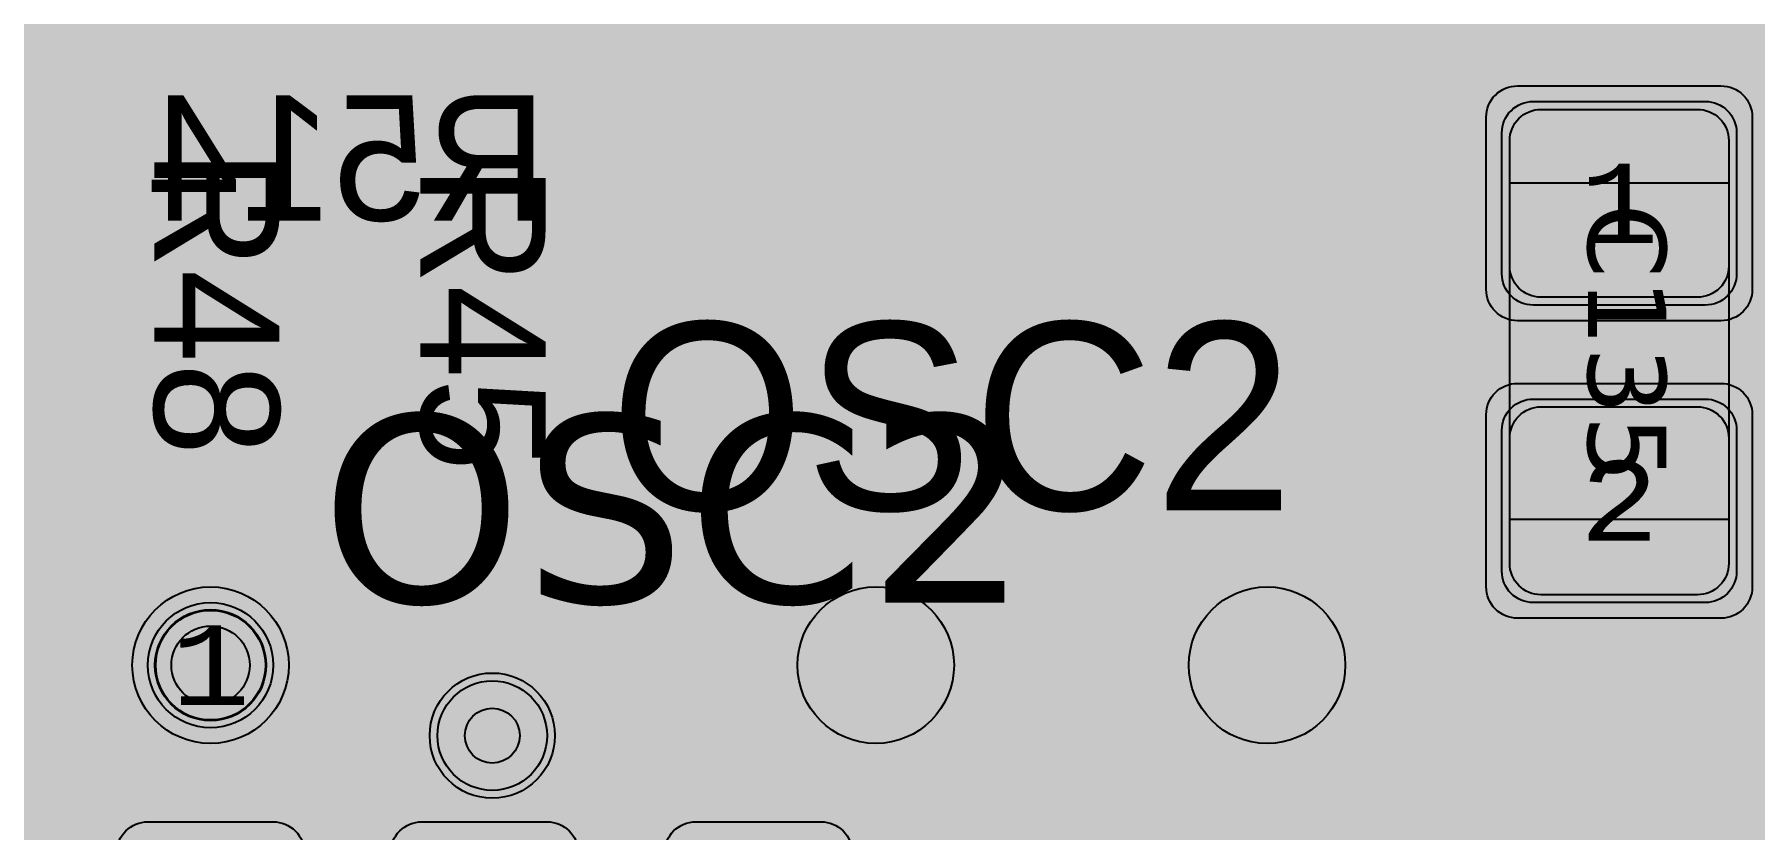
# Model space of a CAD drawing. Extents: x -28 to 199, y -61 to 255.
# Drawn here: x 79.37 to 90.36, y 149.2 to 154.28 of the extents above; entities that cross this region are included whole.
import ezdxf
from ezdxf.enums import TextEntityAlignment as Align

# ---------------------------------------------------------------- set-up
doc = ezdxf.new("R2010")
doc.units = 0
doc.header["$MEASUREMENT"] = 0
for name, color, linetype in [('ASSEMBLY_OUTLINES_TOP', 102, 'CONTINUOUS'), ('ASSEMBLY_PART_NUMBERS_BTM', 191, 'CONTINUOUS'), ('ASSEMBLY_PART_NUMBERS_TOP', 102, 'CONTINUOUS'), ('ASSEMBLY_REF_DES_TOP', 102, 'CONTINUOUS'), ('DRILL_DRAWING', 21, 'CONTINUOUS'), ('GENERATED_SILKSCREEN_BTM', 255, 'CONTINUOUS'), ('GENERATED_SILKSCREEN_TOP', 140, 'CONTINUOUS'), ('MOUNTING_HOLES_LAYER_2', 42, 'CONTINUOUS'), ('MOUNTING_HOLES_LAYER_3', 42, 'CONTINUOUS'), ('MOUNTING_HOLES_LAYER_BOT21', 42, 'CONTINUOUS'), ('MOUNTING_HOLES_LAYER_TOP', 42, 'CONTINUOUS'), ('PART_HOLES_LAYER_2', 30, 'CONTINUOUS'), ('PART_HOLES_LAYER_3', 30, 'CONTINUOUS'), ('PART_HOLES_LAYER_BOTTOM', 30, 'CONTINUOUS'), ('PART_HOLES_LAYER_TOP', 30, 'CONTINUOUS'), ('PART_PADS_LAYER_2', 230, 'CONTINUOUS'), ('PART_PADS_LAYER_3', 81, 'CONTINUOUS'), ('PART_PADS_LAYER_BOTTOM', 10, 'CONTINUOUS'), ('PART_PADS_LAYER_TOP', 150, 'CONTINUOUS'), ('PART_PADS_SMD_TOP', 150, 'CONTINUOUS'), ('PIN_NUMBERS_BTM', 8, 'CONTINUOUS'), ('PIN_NUMBERS_TOP', 8, 'CONTINUOUS'), ('PLACEMENT_OUTLINES_TOP', 130, 'CONTINUOUS'), ('PLANE_DATA_LAYER_TOP', 150, 'CONTINUOUS'), ('PLANE_SHAPES_LAYER_2', 230, 'CONTINUOUS'), ('PLANE_SHAPES_LAYER_3', 81, 'CONTINUOUS'), ('PLANE_SHAPES_LAYER_TOP', 150, 'CONTINUOUS'), ('SILKSCREEN_OUTLINES_TOP', 150, 'CONTINUOUS'), ('SILKSCREEN_REF_DES_BTM', 211, 'CONTINUOUS'), ('SILKSCREEN_REF_DES_TOP', 150, 'CONTINUOUS'), ('SOLDERMASK_PADS_BTM', 12, 'CONTINUOUS'), ('SOLDERMASK_PADS_TOP', 180, 'CONTINUOUS'), ('SOLDERPASTE_PADS_TOP', 180, 'CONTINUOUS'), ('TRACES_LAYER_BOTTOM', 10, 'CONTINUOUS'), ('TRACES_LAYER_TOP', 150, 'CONTINUOUS'), ('VIA_HOLES_LAYER_2', 30, 'CONTINUOUS'), ('VIA_HOLES_LAYER_3', 30, 'CONTINUOUS'), ('VIA_HOLES_LAYER_BOTTOM', 30, 'CONTINUOUS'), ('VIA_HOLES_LAYER_TOP', 30, 'CONTINUOUS'), ('VIA_PADS_LAYER_2', 230, 'CONTINUOUS'), ('VIA_PADS_LAYER_3', 81, 'CONTINUOUS'), ('VIA_PADS_LAYER_BOTTOM', 10, 'CONTINUOUS'), ('VIA_PADS_LAYER_TOP', 150, 'CONTINUOUS')]:
    doc.layers.add(name, color=color, linetype=linetype)
doc.styles.add('COURIER_NEW', font='COUR.TTF')
doc.styles.add('VERDANA', font='verdana.TTF')
doc.styles.add('VERIBEST_GERBER_0', font='txt')

msp = doc.modelspace()

# ---------------------------------------------------------------- hatches: boundary and pattern name
at = {"layer": 'ASSEMBLY_OUTLINES_TOP'}
h = msp.add_hatch(color=256, dxfattribs=at)
edge = h.paths.add_edge_path()
edge.add_arc((80.5, 150.25), 0.5, 0, 360)
at = {"layer": 'MOUNTING_HOLES_LAYER_2'}
h = msp.add_hatch(color=256, dxfattribs=at)
edge = h.paths.add_edge_path()
edge.add_arc((84.75, 150.25), 0.5, 0, 360)
h = msp.add_hatch(color=256, dxfattribs=at)
edge = h.paths.add_edge_path()
edge.add_arc((87.25, 150.25), 0.5, 0, 360)
at = {"layer": 'MOUNTING_HOLES_LAYER_3'}
h = msp.add_hatch(color=256, dxfattribs=at)
edge = h.paths.add_edge_path()
edge.add_arc((84.75, 150.25), 0.5, 0, 360)
h = msp.add_hatch(color=256, dxfattribs=at)
edge = h.paths.add_edge_path()
edge.add_arc((87.25, 150.25), 0.5, 0, 360)
at = {"layer": 'MOUNTING_HOLES_LAYER_BOT21'}
h = msp.add_hatch(color=256, dxfattribs=at)
edge = h.paths.add_edge_path()
edge.add_arc((84.75, 150.25), 0.5, 0, 360)
h = msp.add_hatch(color=256, dxfattribs=at)
edge = h.paths.add_edge_path()
edge.add_arc((87.25, 150.25), 0.5, 0, 360)
at = {"layer": 'MOUNTING_HOLES_LAYER_TOP'}
h = msp.add_hatch(color=256, dxfattribs=at)
edge = h.paths.add_edge_path()
edge.add_arc((84.75, 150.25), 0.5, 0, 360)
h = msp.add_hatch(color=256, dxfattribs=at)
edge = h.paths.add_edge_path()
edge.add_arc((87.25, 150.25), 0.5, 0, 360)
at = {"layer": 'PART_HOLES_LAYER_2'}
h = msp.add_hatch(color=256, dxfattribs=at)
edge = h.paths.add_edge_path()
edge.add_arc((80.5, 150.25), 0.25, 0, 360)
at = {"layer": 'PART_HOLES_LAYER_3'}
h = msp.add_hatch(color=256, dxfattribs=at)
edge = h.paths.add_edge_path()
edge.add_arc((80.5, 150.25), 0.25, 0, 360)
at = {"layer": 'PART_HOLES_LAYER_BOTTOM'}
h = msp.add_hatch(color=256, dxfattribs=at)
edge = h.paths.add_edge_path()
edge.add_arc((80.5, 150.25), 0.25, 0, 360)
at = {"layer": 'PART_HOLES_LAYER_TOP'}
h = msp.add_hatch(color=256, dxfattribs=at)
edge = h.paths.add_edge_path()
edge.add_arc((80.5, 150.25), 0.25, 0, 360)
at = {"layer": 'PLANE_DATA_LAYER_TOP'}
h = msp.add_hatch(color=256, dxfattribs=at)
h.paths.add_polyline_path([(124.75, 168.146713, -0.5656896934356785), (124.638043, 168.079423, 0.1227209891215062), (124.403418, 168.137891), (120.354104, 168.137891, -0.8926686709466823), (120.336985, 168.288343, 8.788690966337814), (119.663015, 168.288343, -0.8926686709466823), (119.645896, 168.137891), (115.604104, 168.137891, -0.8926686709466823), (115.586985, 168.288343, 8.788690966337814), (114.913015, 168.288343, -0.8926686709466823), (114.895896, 168.137891), (111.035516, 168.137891, 0.1989122151386141), (110.681963, 167.991444), (103.462837, 160.772318, -0.1989133663344686), (103.408955, 160.75), (101.908538, 160.75, -0.1989147790761748), (101.854656, 160.772319), (101.269424, 161.357553, 0.1989122151386141), (100.915871, 161.504), (100.084129, 161.504, 0.1989122151386141), (99.730576, 161.357553), (99.145344, 160.772319, -0.1989147790761748), (99.091462, 160.75), (94.95, 160.75, 0.1989122151386141), (94.596447, 160.603553), (94.515212, 160.522318, -0.1989133663345028), (94.46133, 160.5), (86.500008, 160.5, 0.414213562373095), (86.5, 160.499992), (86.5, 154.091244, -0.1989099556853327), (86.477682, 154.037363), (84.433464, 151.993145, -0.1989133663344342), (84.379582, 151.970827), (78.485734, 151.970827, 0.1989122151386171), (78.132181, 151.82438), (71.080119, 144.772318, -0.1989133663345171), (71.026237, 144.75), (54.676166, 144.75, -0.7996942034349416), (54.643477, 144.895032, 0.2895657790381576), (55.5, 146.25, 0.9999999999999999), (52.5, 146.25, 0.2895657790381576), (53.356523, 144.895032, -0.7996942034349416), (53.323834, 144.75), (48.676166, 144.75, -0.7996942034349416), (48.643477, 144.895032, 0.2895657790381576), (49.5, 146.25, 0.9999999999999999), (46.5, 146.25, 0.2895657790381576), (47.356523, 144.895032, -0.7996942034349416), (47.323834, 144.75), (44.8262, 144.75, -0.414213562373095), (44.75, 144.8262), (44.75, 147.9238, -0.414213562373095), (44.8262, 148), (53.749992, 148, 0.414213562373095), (53.75, 148.000008), (53.75, 149.9238, -0.414213562373095), (53.8262, 150), (61.187927, 150, -0.414213562373095), (61.264127, 149.9238), (61.264127, 149.923798, -0.0405672307519167), (61.263127, 149.911494, 1.176947754236353), (63.236873, 149.911494, -0.0405672307519167), (63.235873, 149.923798), (63.235873, 149.9238, -0.414213562373095), (63.312073, 150), (72.999992, 150, 0.414213562373095), (73, 150.000008), (73, 154.150284, -0.1989099556853327), (73.022318, 154.204165), (75.85595, 157.037797, 0.1989122151386037), (76.002397, 157.39135), (76.002397, 161.4122, -0.1989099556853327), (76.024715, 161.466081), (76.331209, 161.772575, -0.5228816160298612), (76.454384, 161.750393, 0.5064656880077311), (77.401677, 161.554293, -0.7354544890693883), (77.526844, 161.480151, 0.0581222504442221), (77.5, 161.250005), (77.5, 161.249999, 0.088914327412649), (77.562258, 160.902667, -0.0889129128178341), (77.567002, 160.8762, -0.414213562373095), (77.490802, 160.8), (77.353893, 160.8, -0.1385740107174436), (77.314013, 160.811269, 1.7877343018547802), (77.314013, 159.788731, -0.1385740107174436), (77.353893, 159.8), (77.840585, 159.8, -0.1095339490364452), (77.872793, 159.792859, 0.1095328433829557), (78.084129, 159.746), (79.766632, 159.746, 0.1989122151386141), (80.120185, 159.892447), (90.80542, 170.577682, -0.1989133663344345), (90.859302, 170.6), (95.046107, 170.6, -0.1385740107174437), (95.085987, 170.588731, 0.7330492814130509), (95.950588, 171.338437, -0.1025242213821264), (95.944313, 171.368718), (95.944313, 171.368719, -0.414213562373095), (96.020513, 171.444919), (122.449404, 171.444919, -0.198913366334503), (122.503286, 171.422601), (124.727682, 169.198205, -0.1989099556853327), (124.75, 169.144324)], flags=0)
h.paths.add_polyline_path([(77.599731, 156.314666, 0.7968145925695695), (79.5, 156.749999), (79.5, 156.75, 0.8244223034271635), (77.572739, 157.124415, -0.5540613420985587), (77.445503, 157.101904, 2.736653672139751), (77.471278, 156.328655, -0.5540650235894272)], flags=0)
h.paths.add_polyline_path([(105.164448, 164.71788, 0.414213562373095), (105.414448, 164.96788), (105.414448, 168.372211, 0.414213562373095), (105.164448, 168.622211), (91.038672, 168.622211, 0.414213562373095), (90.788672, 168.372211), (90.788672, 164.96788, 0.414213562373095), (91.038672, 164.71788)], flags=0)
at = {"layer": 'PLANE_SHAPES_LAYER_2'}
h = msp.add_hatch(color=256, dxfattribs=at)
h.paths.add_polyline_path([(169.5, 129.25), (149.5, 129.25), (142.25, 122), (142.25, 90.5), (147.5, 90.5), (147.5, 80), (154, 80), (154, 69.25), (131.75, 69.25), (131.75, 73.25), (121.25, 73.25), (121.25, 81), (110.5, 81), (110.5, 125.75), (106.5, 125.75), (106.5, 128.75), (93.5, 128.75), (93.5, 120.25), (91.75, 120.25), (91.75, 121.5), (80, 121.5), (80, 118.25), (73.25, 118.25), (73.25, 124.5), (67.5, 124.5), (67.5, 128), (57.75, 128), (57.75, 120.25), (55.25, 120.25), (55.25, 121.5), (47.5, 121.5), (47.5, 119), (35, 119), (35, 134.75), (32.75, 134.75), (32.75, 159.75), (29.25, 159.75), (29.25, 175.25), (22.5, 175.25), (22.5, 195.25), (17.25, 195.25), (17.25, 198), (22.5, 198), (22.5, 216.5), (40.25, 216.5), (40.25, 235.5), (54.5, 235.5), (54.5, 254), (87.25, 254), (87.25, 236.25), (86.25, 236.25), (86.25, 228.75), (81, 228.75), (81, 218.75), (95.25, 218.75), (95.25, 194.5), (87, 194.5), (87, 172), (131.1, 172), (131.1, 208.75), (115.5, 208.75), (115.5, 213.75), (106.75, 213.75), (106.75, 218.75), (110.25, 222.25), (110.25, 226.25), (142.5, 226.25), (142.5, 221.5), (160.5, 221.5), (160.5, 240.75), (169.5, 240.75)])
h.paths.add_polyline_path([(35.5, 149.5), (41.75, 149.5), (41.75, 152), (39.25, 152), (39.25, 154), (37.75, 154), (37.75, 152), (35.5, 152)], flags=16)
h.paths.add_polyline_path([(37.5, 125.75), (37.5, 128.75), (42.75, 128.75), (42.75, 125.75)], flags=16)
h.paths.add_polyline_path([(52, 127.75), (52, 130.75), (54.25, 130.75), (54.25, 127.75)], flags=16)
h.paths.add_polyline_path([(50.75, 219.5), (50.75, 226.5), (71.75, 226.5), (71.75, 219.5)], flags=16)
h.paths.add_polyline_path([(66.5, 150.75), (66.5, 177.5), (72.25, 177.5), (72.25, 150.75)], flags=16)
h.paths.add_polyline_path([(47.25, 185.25), (73, 185.25), (73, 188.25), (70.25, 188.25), (70.25, 191), (47.25, 191)], flags=16)
h.paths.add_polyline_path([(84.5, 208), (84.5, 212.75), (85, 212.75), (85, 208)], flags=16)
h.paths.add_polyline_path([(61.5, 137.25), (87.75, 137.25), (87.75, 140.5), (84.75, 140.5), (84.75, 143), (61.5, 143)], flags=16)
h.paths.add_polyline_path([(88.75, 127), (88.75, 130), (91, 130), (91, 127)], flags=16)
h.paths.add_polyline_path([(85.5, 130.25), (85.5, 132.5), (91, 132.5), (91, 130.25)], flags=16)
h.paths.add_polyline_path([(108.75, 142.25), (135.75, 142.25), (135.75, 145.75), (132.25, 145.75), (132.25, 149), (108.75, 149)], flags=16)
h.paths.add_polyline_path([(114.25, 126.75), (140.75, 126.75), (140.75, 129.75), (137.25, 129.75), (137.25, 133), (114.25, 133)], flags=16)
h.paths.add_polyline_path([(155.25, 180.25), (166.25, 180.25), (166.25, 186.25), (152.25, 186.25), (152.25, 183), (155.25, 183)], flags=16)
at = {"layer": 'PLANE_SHAPES_LAYER_3'}
h = msp.add_hatch(color=256, dxfattribs=at)
h.paths.add_polyline_path([(169.5, 129.25), (149.5, 129.25), (142.25, 122), (142.25, 90.5), (147.5, 90.5), (147.5, 80), (154, 80), (154, 69.25), (131.75, 69.25), (131.75, 73.25), (121.25, 73.25), (121.25, 81), (110.5, 81), (110.5, 125.75), (106.5, 125.75), (106.5, 128.75), (93.5, 128.75), (93.5, 120.25), (91.75, 120.25), (91.75, 121.5), (80, 121.5), (80, 118.25), (73.25, 118.25), (73.25, 124.5), (67.5, 124.5), (67.5, 127.75), (58.25, 127.75), (58.25, 130.25), (88.75, 130.25), (88.75, 127), (91, 127), (91, 132.5), (55, 132.5), (55, 131.25), (52, 131.25), (52, 127.75), (55, 127.75), (55, 127.25), (57.75, 127.25), (57.75, 120.25), (55.25, 120.25), (55.25, 121.5), (47.5, 121.5), (47.5, 119), (35, 119), (35, 134.75), (32.75, 134.75), (32.75, 159.75), (29.25, 159.75), (29.25, 175.25), (22.5, 175.25), (22.5, 195.25), (17.25, 195.25), (17.25, 198), (22.5, 198), (22.5, 216.5), (40.25, 216.5), (40.25, 235.5), (54.5, 235.5), (54.5, 254), (87.25, 254), (87.25, 236.25), (86.25, 236.25), (86.25, 228.75), (81, 228.75), (81, 218.75), (95.25, 218.75), (95.25, 194.5), (87, 194.5), (87, 172), (131.1, 172), (131.1, 208.75), (115.5, 208.75), (115.5, 213.75), (106.75, 213.75), (106.75, 218.75), (110.25, 222.25), (110.25, 226.25), (142.5, 226.25), (142.5, 221.5), (160.5, 221.5), (160.5, 240.75), (169.5, 240.75)])
h.paths.add_polyline_path([(35.5, 149.5), (41.75, 149.5), (41.75, 152), (39.25, 152), (39.25, 154), (37.75, 154), (37.75, 152), (35.5, 152)], flags=16)
h.paths.add_polyline_path([(37.5, 125.75), (37.5, 128.75), (42.75, 128.75), (42.75, 125.75)], flags=16)
h.paths.add_polyline_path([(50.75, 219.5), (50.75, 226.5), (71.75, 226.5), (71.75, 219.5)], flags=16)
h.paths.add_polyline_path([(66.5, 150.75), (66.5, 177.5), (72.25, 177.5), (72.25, 150.75)], flags=16)
h.paths.add_polyline_path([(47.25, 185.25), (73, 185.25), (73, 188.25), (70.25, 188.25), (70.25, 191), (47.25, 191)], flags=16)
h.paths.add_polyline_path([(84.5, 208), (84.5, 212.75), (85, 212.75), (85, 208)], flags=16)
h.paths.add_polyline_path([(61.5, 137.25), (87.75, 137.25), (87.75, 140.5), (84.75, 140.5), (84.75, 143), (61.5, 143)], flags=16)
h.paths.add_polyline_path([(108.75, 142.25), (135.75, 142.25), (135.75, 145.75), (132.25, 145.75), (132.25, 149), (108.75, 149)], flags=16)
h.paths.add_polyline_path([(114.25, 126.75), (140.75, 126.75), (140.75, 129.75), (137.25, 129.75), (137.25, 133), (114.25, 133)], flags=16)
h.paths.add_polyline_path([(155.25, 180.25), (166.25, 180.25), (166.25, 186.25), (152.25, 186.25), (152.25, 183), (155.25, 183)], flags=16)
at = {"layer": 'VIA_HOLES_LAYER_2'}
h = msp.add_hatch(color=256, dxfattribs=at)
edge = h.paths.add_edge_path()
edge.add_arc((82.3, 149.8), 0.175, 0, 360)
at = {"layer": 'VIA_HOLES_LAYER_3'}
h = msp.add_hatch(color=256, dxfattribs=at)
edge = h.paths.add_edge_path()
edge.add_arc((82.3, 149.8), 0.175, 0, 360)
at = {"layer": 'VIA_HOLES_LAYER_BOTTOM'}
h = msp.add_hatch(color=256, dxfattribs=at)
edge = h.paths.add_edge_path()
edge.add_arc((82.3, 149.8), 0.175, 0, 360)
at = {"layer": 'VIA_HOLES_LAYER_TOP'}
h = msp.add_hatch(color=256, dxfattribs=at)
edge = h.paths.add_edge_path()
edge.add_arc((82.3, 149.8), 0.175, 0, 360)

# ---------------------------------------------------------------- linework, layer by layer
at = {"layer": 'ASSEMBLY_OUTLINES_TOP'}
msp.add_lwpolyline([(88.8, 151.18), (88.8, 153.33), (90.2, 153.33), (90.2, 151.18)], close=True, dxfattribs=at)
msp.add_circle((80.5, 150.25), 0.5, dxfattribs=at)
at = {"layer": 'GENERATED_SILKSCREEN_BTM', "const_width": 0.15}
for points in [[(80.2472, 153.3676), (79.8168, 153.7964), (79.8168, 153.3676), (80.2472, 153.3676)], [(80.9152, 153.1092), (80.9216, 153.1076), (80.9256, 153.1044), (80.9272, 153.0988), (80.928, 153.0924), (80.9272, 153.0868), (80.9256, 153.0812), (80.9216, 153.0772), (80.9152, 153.0764), (80.6032, 153.0764), (80.5976, 153.0772), (80.5928, 153.0812), (80.5904, 153.0868), (80.5896, 153.0924), (80.5904, 153.0988), (80.5928, 153.1044), (80.5976, 153.1076), (80.6032, 153.1092), (80.744, 153.1092), (80.744, 153.8604), (80.7448, 153.866), (80.7472, 153.87), (80.7512, 153.8724), (80.7568, 153.8732), (80.7608, 153.874), (80.7648, 153.874), (80.768, 153.8724), (80.7712, 153.8692), (80.9272, 153.65), (80.9288, 153.6468), (80.9296, 153.6444), (80.9296, 153.6388), (80.9272, 153.634), (80.9232, 153.63), (80.9184, 153.6268), (80.9128, 153.6252), (80.9096, 153.6252), (80.9072, 153.626), (80.9032, 153.6308), (80.7752, 153.81), (80.7752, 153.1092), (80.9152, 153.1092)], [(79.8168, 153.0924), (79.816, 153.086), (79.812, 153.082), (79.8064, 153.0796), (79.8008, 153.0788), (79.7952, 153.0796), (79.7904, 153.082), (79.7864, 153.086), (79.7848, 153.0924), (79.7848, 153.3348), (79.7472, 153.3348), (79.7416, 153.3364), (79.7368, 153.3396), (79.7344, 153.3452), (79.7336, 153.3508), (79.7344, 153.3572), (79.7368, 153.3628), (79.7416, 153.3668), (79.7472, 153.3676), (79.7848, 153.3676), (79.7848, 153.838), (79.7856, 153.842), (79.788, 153.8452), (79.7912, 153.8484), (79.7952, 153.8508), (79.8, 153.8524), (79.8048, 153.8532), (79.8088, 153.8524), (79.8128, 153.8492), (80.2984, 153.3636), (80.3016, 153.3588), (80.3032, 153.354), (80.3024, 153.3492), (80.2992, 153.3436), (80.2976, 153.3396), (80.2944, 153.3372), (80.2912, 153.3356), (80.2872, 153.3348), (79.8168, 153.3348), (79.8168, 153.0924)], [(81.636, 153.6012), (81.6392, 153.6004), (81.6416, 153.5996), (81.6448, 153.598), (81.7536, 153.51), (81.7536, 153.8436), (81.2312, 153.8436), (81.2256, 153.8452), (81.2208, 153.8484), (81.2184, 153.854), (81.2176, 153.8596), (81.2184, 153.866), (81.2208, 153.8708), (81.2256, 153.8748), (81.2312, 153.8764), (81.7712, 153.8764), (81.7768, 153.8748), (81.7816, 153.8708), (81.7856, 153.866), (81.7872, 153.8604), (81.7872, 153.4756), (81.7864, 153.47), (81.784, 153.466), (81.7808, 153.4636), (81.7752, 153.462), (81.772, 153.4604), (81.768, 153.4596), (81.764, 153.4604), (81.7608, 153.4628), (81.6304, 153.5692), (81.372, 153.5692), (81.2472, 153.4676), (81.2472, 153.21), (81.372, 153.11), (81.6304, 153.11), (81.7608, 153.2156), (81.7664, 153.218), (81.7712, 153.218), (81.7768, 153.2148), (81.7808, 153.2108), (81.784, 153.2052), (81.7856, 153.1996), (81.7848, 153.1964), (81.784, 153.194), (81.7824, 153.1916), (81.78, 153.19), (81.6448, 153.0796), (81.6424, 153.078), (81.6392, 153.078), (81.636, 153.0764), (81.3664, 153.0764), (81.3648, 153.0764), (81.3632, 153.0772), (81.3624, 153.0772), (81.3608, 153.078), (81.3592, 153.078), (81.356, 153.0796), (81.2208, 153.19), (81.2184, 153.1924), (81.2176, 153.194), (81.216, 153.1988), (81.2152, 153.202), (81.2152, 153.4756), (81.216, 153.4788), (81.2176, 153.4836), (81.2176, 153.4852), (81.2192, 153.486), (81.22, 153.4876), (81.2208, 153.4892), (81.356, 153.598), (81.36, 153.5996), (81.3632, 153.6004), (81.3664, 153.6012), (81.636, 153.6012)], [(81.976, 153.5724), (81.9736, 153.574), (81.9728, 153.578), (81.9712, 153.582), (81.9704, 153.586), (81.9704, 153.7508), (81.9712, 153.7548), (81.9728, 153.7572), (81.9728, 153.7596), (81.9736, 153.7604), (81.9752, 153.7612), (81.976, 153.7628), (82.112, 153.8732), (82.116, 153.8748), (82.1192, 153.8756), (82.1224, 153.8764), (82.5256, 153.8764), (82.5328, 153.8748), (82.5376, 153.8708), (82.5416, 153.866), (82.5432, 153.8604), (82.5432, 153.0924), (82.5416, 153.086), (82.5376, 153.082), (82.5328, 153.0796), (82.5272, 153.0788), (82.5208, 153.0796), (82.5152, 153.082), (82.5112, 153.086), (82.5096, 153.0924), (82.5096, 153.4604), (82.1336, 153.4604), (82.0024, 153.0876), (81.9992, 153.082), (81.9936, 153.0788), (81.988, 153.078), (81.9824, 153.0796), (81.9776, 153.082), (81.9736, 153.086), (81.972, 153.0916), (81.9728, 153.098), (82.104, 153.4708), (81.976, 153.5724)], [(82.5096, 153.8436), (82.1272, 153.8436), (82.0024, 153.7428), (82.0024, 153.594), (82.1272, 153.4924), (82.5096, 153.4924), (82.5096, 153.8436)]]:
    msp.add_lwpolyline(points, dxfattribs=at)
at = {"layer": 'GENERATED_SILKSCREEN_TOP', "const_width": 0.15}
for points in [[(80.6392, 152.8756), (80.6408, 152.8732), (80.6448, 152.8724), (80.6488, 152.87), (80.6528, 152.87), (80.8176, 152.87), (80.8216, 152.87), (80.824, 152.8724), (80.8264, 152.8724), (80.8272, 152.8732), (80.828, 152.874), (80.8304, 152.8756), (80.94, 153.0116), (80.9416, 153.0156), (80.9424, 153.018), (80.9432, 153.022), (80.9432, 153.4252), (80.9416, 153.4324), (80.9376, 153.4364), (80.9336, 153.4412), (80.9272, 153.4428), (80.1592, 153.4428), (80.1528, 153.4412), (80.1488, 153.4372), (80.1464, 153.4324), (80.1456, 153.4268), (80.1464, 153.4204), (80.1488, 153.4148), (80.1528, 153.4108), (80.1592, 153.4092), (80.5272, 153.4092), (80.5272, 153.0332), (80.1544, 152.902), (80.1488, 152.8988), (80.1456, 152.8932), (80.1448, 152.8868), (80.1464, 152.882), (80.1496, 152.8772), (80.1536, 152.8732), (80.1584, 152.8708), (80.1648, 152.8724), (80.5376, 153.0036), (80.6392, 152.8756)], [(80.9104, 153.4092), (80.9104, 153.026), (80.8096, 152.902), (80.6608, 152.902), (80.5592, 153.026), (80.5592, 153.4092), (80.9104, 153.4092)], [(82.3392, 152.7752), (82.3408, 152.7728), (82.3448, 152.772), (82.3488, 152.7696), (82.3528, 152.7696), (82.5176, 152.7696), (82.5216, 152.7696), (82.524, 152.772), (82.5264, 152.772), (82.5272, 152.7728), (82.528, 152.7736), (82.5304, 152.7752), (82.64, 152.9112), (82.6416, 152.9152), (82.6424, 152.9176), (82.6432, 152.9216), (82.6432, 153.3248), (82.6416, 153.332), (82.6376, 153.336), (82.6336, 153.3408), (82.6272, 153.3424), (81.8592, 153.3424), (81.8528, 153.3408), (81.8488, 153.3368), (81.8464, 153.332), (81.8456, 153.3264), (81.8464, 153.32), (81.8488, 153.3144), (81.8528, 153.3104), (81.8592, 153.3088), (82.2272, 153.3088), (82.2272, 152.9328), (81.8544, 152.8016), (81.8488, 152.7984), (81.8456, 152.7928), (81.8448, 152.7864), (81.8464, 152.7816), (81.8496, 152.7768), (81.8536, 152.7728), (81.8584, 152.7704), (81.8648, 152.772), (82.2376, 152.9032), (82.3392, 152.7752)], [(82.6104, 153.3088), (82.6104, 152.9256), (82.5096, 152.8016), (82.3608, 152.8016), (82.2592, 152.9256), (82.2592, 153.3088), (82.6104, 153.3088)], [(80.1592, 152.2004), (80.1536, 152.1996), (80.1488, 152.1956), (80.1464, 152.19), (80.1456, 152.1844), (80.1464, 152.1788), (80.1488, 152.174), (80.1536, 152.17), (80.1592, 152.1684), (80.4016, 152.1684), (80.4016, 152.1308), (80.4032, 152.1252), (80.4064, 152.1204), (80.412, 152.118), (80.4176, 152.1172), (80.424, 152.118), (80.4296, 152.1204), (80.4336, 152.1252), (80.4352, 152.1308), (80.4352, 152.1684), (80.9048, 152.1684), (80.9088, 152.1692), (80.912, 152.1708), (80.9152, 152.1748), (80.9176, 152.1788), (80.9192, 152.1836), (80.92, 152.1884), (80.9192, 152.1924), (80.916, 152.1964), (80.4304, 152.682), (80.4256, 152.6852), (80.4208, 152.6868), (80.416, 152.686), (80.4104, 152.6828), (80.4064, 152.6812), (80.404, 152.678), (80.4024, 152.6748), (80.4016, 152.6708), (80.4016, 152.2004), (80.1592, 152.2004)], [(80.4352, 152.6308), (80.864, 152.2004), (80.4352, 152.2004), (80.4352, 152.6308)], [(81.8592, 152.1), (81.8536, 152.0992), (81.8488, 152.0952), (81.8464, 152.0896), (81.8456, 152.084), (81.8464, 152.0784), (81.8488, 152.0736), (81.8536, 152.0696), (81.8592, 152.068), (82.1016, 152.068), (82.1016, 152.0304), (82.1032, 152.0248), (82.1064, 152.02), (82.112, 152.0176), (82.1176, 152.0168), (82.124, 152.0176), (82.1296, 152.02), (82.1336, 152.0248), (82.1352, 152.0304), (82.1352, 152.068), (82.6048, 152.068), (82.6088, 152.0688), (82.612, 152.0704), (82.6152, 152.0744), (82.6176, 152.0784), (82.6192, 152.0832), (82.62, 152.088), (82.6192, 152.092), (82.616, 152.096), (82.1304, 152.5816), (82.1256, 152.5848), (82.1208, 152.5864), (82.116, 152.5856), (82.1104, 152.5824), (82.1064, 152.5808), (82.104, 152.5776), (82.1024, 152.5744), (82.1016, 152.5704), (82.1016, 152.1), (81.8592, 152.1)], [(82.1352, 152.5304), (82.564, 152.1), (82.1352, 152.1), (82.1352, 152.5304)], [(84.0688, 152.2312), (84.0688, 151.408), (84.0676, 151.402), (84.0652, 151.3972), (84.064, 151.3924), (84.0604, 151.3888), (83.8588, 151.2244), (83.8528, 151.222), (83.8516, 151.2208), (83.8492, 151.2208), (83.8468, 151.2196), (83.8456, 151.2196), (83.8432, 151.2196), (83.4388, 151.2196), (83.434, 151.2208), (83.4292, 151.222), (83.4244, 151.2244), (83.2228, 151.3888), (83.218, 151.3924), (83.2156, 151.3972), (83.2132, 151.402), (83.212, 151.408), (83.212, 152.2312), (83.2132, 152.2372), (83.2156, 152.242), (83.218, 152.2444), (83.2204, 152.2468), (83.2228, 152.2504), (83.4244, 152.4148), (83.4292, 152.416), (83.4328, 152.4172), (83.434, 152.4184), (83.4388, 152.4196), (83.8432, 152.4196), (83.848, 152.4184), (83.8492, 152.4184), (83.8504, 152.4172), (83.854, 152.416), (83.8588, 152.4148), (84.0604, 152.2504), (84.0616, 152.2468), (84.064, 152.2456), (84.0652, 152.2444), (84.0652, 152.242), (84.0676, 152.2372), (84.0688, 152.2312)], [(83.2612, 152.2192), (83.2612, 151.42), (83.446, 151.2688), (83.8336, 151.2688), (84.0208, 151.42), (84.0208, 152.2192), (83.8336, 152.3704), (83.446, 152.3704), (83.2612, 152.2192)], [(84.9916, 151.84), (85.1944, 151.6756), (85.198, 151.6708), (85.1992, 151.6648), (85.2004, 151.6612), (85.2016, 151.6576), (85.2028, 151.6552), (85.2028, 151.408), (85.2016, 151.4044), (85.1992, 151.396), (85.198, 151.3936), (85.1944, 151.3888), (84.9928, 151.2244), (84.9868, 151.222), (84.9856, 151.2208), (84.9832, 151.2208), (84.9808, 151.2196), (84.9796, 151.2196), (84.9772, 151.2196), (84.5728, 151.2196), (84.568, 151.2208), (84.5632, 151.222), (84.5584, 151.2244), (84.3568, 151.3888), (84.3508, 151.3948), (84.3496, 151.3984), (84.3496, 151.402), (84.3508, 151.4104), (84.3556, 151.4188), (84.3604, 151.4248), (84.3676, 151.4296), (84.376, 151.4308), (84.3844, 151.4284), (84.58, 151.2688), (84.9676, 151.2688), (85.1548, 151.42), (85.1548, 151.6432), (84.9676, 151.7956), (84.5728, 151.7956), (84.568, 151.7956), (84.562, 151.7968), (84.5584, 151.7992), (84.3568, 151.9636), (84.3544, 151.9648), (84.352, 151.9672), (84.3496, 151.9708), (84.3472, 151.9792), (84.346, 151.984), (84.346, 152.2312), (84.3472, 152.2372), (84.3496, 152.242), (84.352, 152.2444), (84.3544, 152.2468), (84.3568, 152.2504), (84.5584, 152.4148), (84.5632, 152.416), (84.5668, 152.4172), (84.568, 152.4184), (84.5728, 152.4196), (84.9772, 152.4196), (84.982, 152.4184), (84.9844, 152.4172), (84.988, 152.416), (84.9916, 152.4148), (85.1428, 152.2912), (85.1488, 152.2852), (85.1512, 152.278), (85.15, 152.2696), (85.1464, 152.2612), (85.1404, 152.2552), (85.132, 152.2504), (85.1224, 152.2492), (85.114, 152.2516), (84.97, 152.3704), (84.58, 152.3704), (84.3952, 152.2192), (84.3952, 151.996), (84.58, 151.8436), (84.9772, 151.8436), (84.982, 151.8424), (84.9868, 151.8412), (84.9916, 151.84)], [(85.6924, 151.2244), (85.4908, 151.3888), (85.4848, 151.3924), (85.4836, 151.3972), (85.4812, 151.402), (85.48, 151.408), (85.48, 152.2312), (85.4812, 152.2372), (85.4836, 152.242), (85.486, 152.2444), (85.4872, 152.2468), (85.4896, 152.2504), (85.6924, 152.4148), (85.696, 152.416), (85.6996, 152.4172), (85.7008, 152.4184), (85.7056, 152.4196), (86.11, 152.4196), (86.116, 152.4184), (86.1184, 152.4172), (86.122, 152.416), (86.1256, 152.4148), (86.3284, 152.2504), (86.3332, 152.2444), (86.3356, 152.2348), (86.3344, 152.2276), (86.332, 152.2216), (86.3284, 152.2168), (86.3224, 152.212), (86.3164, 152.2084), (86.3104, 152.2072), (86.3044, 152.2072), (86.2996, 152.2108), (86.1016, 152.3704), (85.714, 152.3704), (85.5292, 152.2192), (85.5292, 151.42), (85.714, 151.2688), (86.1016, 151.2688), (86.2996, 151.4284), (86.3044, 151.4308), (86.3104, 151.432), (86.3164, 151.4308), (86.3224, 151.4272), (86.3284, 151.4224), (86.332, 151.4164), (86.3344, 151.4092), (86.3356, 151.402), (86.3332, 151.3948), (86.3284, 151.3888), (86.1256, 151.2244), (86.1208, 151.222), (86.1196, 151.2208), (86.116, 151.2208), (86.1148, 151.2196), (86.1136, 151.2196), (86.11, 151.2196), (85.7056, 151.2196), (85.7008, 151.2208), (85.696, 151.222), (85.6924, 151.2244)], [(87.2584, 152.4148), (87.46, 152.2504), (87.4636, 152.2444), (87.4648, 152.2396), (87.4672, 152.236), (87.4684, 152.2312), (87.4684, 152.0668), (87.4672, 152.062), (87.4648, 152.0548), (87.4636, 152.0488), (87.46, 152.0464), (86.6608, 151.3972), (86.6608, 151.2688), (87.4444, 151.2688), (87.4528, 151.2664), (87.46, 151.2616), (87.4636, 151.2532), (87.4648, 151.2436), (87.4636, 151.2352), (87.46, 151.2268), (87.4528, 151.222), (87.4444, 151.2196), (86.6356, 151.2196), (86.626, 151.222), (86.62, 151.228), (86.614, 151.234), (86.6116, 151.2436), (86.6116, 151.408), (86.6128, 151.4116), (86.6152, 151.42), (86.6176, 151.4236), (86.62, 151.426), (86.6224, 151.4284), (87.4204, 152.0788), (87.4204, 152.2192), (87.2332, 152.3704), (86.8456, 152.3704), (86.65, 152.2108), (86.6416, 152.2084), (86.6332, 152.2096), (86.626, 152.2132), (86.6212, 152.2204), (86.6164, 152.2276), (86.6152, 152.236), (86.6152, 152.2408), (86.6164, 152.2444), (86.6224, 152.2504), (86.824, 152.4148), (86.8288, 152.416), (86.8324, 152.4172), (86.8336, 152.4184), (86.8384, 152.4196), (87.2428, 152.4196), (87.2476, 152.4184), (87.2488, 152.4184), (87.25, 152.4172), (87.2536, 152.416), (87.2584, 152.4148)], [(80.648, 151.3932), (80.5712, 151.4188), (80.4944, 151.3932), (80.492, 151.3932), (80.4888, 151.3924), (80.2416, 151.3924), (80.2392, 151.3924), (80.2368, 151.3932), (80.2336, 151.394), (80.2304, 151.3972), (80.148, 151.4772), (80.1448, 151.4804), (80.144, 151.4852), (80.1432, 151.4884), (80.1432, 151.782), (80.1432, 151.7844), (80.144, 151.7868), (80.1448, 151.79), (80.148, 151.7932), (80.2304, 151.8732), (80.2336, 151.8764), (80.2368, 151.878), (80.2416, 151.878), (80.4888, 151.878), (80.492, 151.878), (80.4936, 151.878), (80.4944, 151.8772), (80.5712, 151.8516), (80.648, 151.8772), (80.6488, 151.878), (80.6536, 151.878), (80.8456, 151.878), (80.8488, 151.878), (80.8528, 151.8764), (80.8568, 151.8732), (80.9392, 151.7932), (80.9416, 151.79), (80.9424, 151.7868), (80.9432, 151.7844), (80.9432, 151.782), (80.9432, 151.4884), (80.9424, 151.4852), (80.9416, 151.4804), (80.9392, 151.4772), (80.8568, 151.3972), (80.852, 151.394), (80.8488, 151.3932), (80.8456, 151.3924), (80.6536, 151.3924), (80.6504, 151.3924), (80.6488, 151.3932), (80.648, 151.3932)], [(80.4856, 151.846), (80.2488, 151.846), (80.176, 151.774), (80.176, 151.4948), (80.2488, 151.4244), (80.4856, 151.4244), (80.5544, 151.4476), (80.5544, 151.8244), (80.4856, 151.846)], [(80.8368, 151.846), (80.6552, 151.846), (80.5864, 151.8244), (80.5864, 151.4476), (80.6552, 151.4244), (80.8368, 151.4244), (80.9104, 151.4948), (80.9104, 151.774), (80.8368, 151.846)], [(82.368, 151.6792), (82.3672, 151.6824), (82.3664, 151.6848), (82.3648, 151.688), (82.2768, 151.7968), (82.6104, 151.7968), (82.6104, 151.2744), (82.612, 151.2688), (82.6152, 151.264), (82.6208, 151.2616), (82.6264, 151.2608), (82.6328, 151.2616), (82.6384, 151.264), (82.6416, 151.2688), (82.6432, 151.2744), (82.6432, 151.8144), (82.6416, 151.82), (82.6376, 151.824), (82.6336, 151.8288), (82.6272, 151.8304), (82.2424, 151.8304), (82.2368, 151.8296), (82.2328, 151.8272), (82.2304, 151.824), (82.2288, 151.8184), (82.2272, 151.8144), (82.2264, 151.8112), (82.2272, 151.8072), (82.2296, 151.804), (82.336, 151.6736), (82.336, 151.4152), (82.2344, 151.2904), (81.9768, 151.2904), (81.8768, 151.4152), (81.8768, 151.6736), (81.9824, 151.804), (81.9848, 151.8096), (81.9848, 151.8144), (81.9816, 151.8192), (81.9776, 151.824), (81.972, 151.8272), (81.9664, 151.828), (81.9632, 151.828), (81.9608, 151.8272), (81.9568, 151.8232), (81.8464, 151.688), (81.8448, 151.6856), (81.8448, 151.6824), (81.8432, 151.6792), (81.8432, 151.4096), (81.8432, 151.4072), (81.844, 151.4064), (81.844, 151.4056), (81.8448, 151.404), (81.8448, 151.4024), (81.8464, 151.3992), (81.9568, 151.264), (81.9592, 151.2616), (81.9608, 151.2608), (81.9656, 151.2592), (81.9688, 151.2584), (82.2424, 151.2584), (82.2464, 151.2592), (82.2504, 151.2608), (82.252, 151.2608), (82.2528, 151.2616), (82.2544, 151.2632), (82.256, 151.264), (82.3648, 151.3992), (82.3664, 151.4032), (82.3672, 151.4056), (82.368, 151.4096), (82.368, 151.6792)]]:
    msp.add_lwpolyline(points, dxfattribs=at)
for points in [[(88.800005, 151.980492, 1.10969e-05), (88.799995, 151.980485), (88.799995, 152.519515, 1.10969e-05), (88.800005, 152.519508), (88.800005, 151.980492)], [(90.200005, 151.980485, 1.10969e-05), (90.199995, 151.980492), (90.199995, 152.519508, 1.10969e-05), (90.200005, 152.519515), (90.200005, 151.980485)]]:
    msp.add_lwpolyline(points, format="xyb", dxfattribs=at)
msp.add_lwpolyline([(80, 150.25, -1), (81, 150.25, -1)], format="xyb", close=True, dxfattribs=at)
at = {"layer": 'MOUNTING_HOLES_LAYER_2'}
for centre in [(84.75, 150.25), (87.25, 150.25)]:
    msp.add_circle(centre, 0.5, dxfattribs=at)
at = {"layer": 'MOUNTING_HOLES_LAYER_3'}
for centre in [(84.75, 150.25), (87.25, 150.25)]:
    msp.add_circle(centre, 0.5, dxfattribs=at)
at = {"layer": 'MOUNTING_HOLES_LAYER_BOT21'}
for centre in [(84.75, 150.25), (87.25, 150.25)]:
    msp.add_circle(centre, 0.5, dxfattribs=at)
at = {"layer": 'MOUNTING_HOLES_LAYER_TOP'}
for centre in [(84.75, 150.25), (87.25, 150.25)]:
    msp.add_circle(centre, 0.5, dxfattribs=at)
at = {"layer": 'PART_HOLES_LAYER_2'}
msp.add_circle((80.5, 150.25), 0.25, dxfattribs=at)
at = {"layer": 'PART_HOLES_LAYER_3'}
msp.add_circle((80.5, 150.25), 0.25, dxfattribs=at)
at = {"layer": 'PART_HOLES_LAYER_BOTTOM'}
msp.add_circle((80.5, 150.25), 0.25, dxfattribs=at)
at = {"layer": 'PART_HOLES_LAYER_TOP'}
msp.add_circle((80.5, 150.25), 0.25, dxfattribs=at)
at = {"layer": 'PART_PADS_LAYER_2'}
msp.add_circle((80.5, 150.25), 0.35, dxfattribs=at)
at = {"layer": 'PART_PADS_LAYER_3'}
msp.add_circle((80.5, 150.25), 0.35, dxfattribs=at)
at = {"layer": 'PART_PADS_LAYER_BOTTOM'}
msp.add_circle((80.5, 150.25), 0.35, dxfattribs=at)
at = {"layer": 'PART_PADS_LAYER_TOP'}
msp.add_circle((80.5, 150.25), 0.35, dxfattribs=at)
at = {"layer": 'PART_PADS_SMD_TOP'}
for points in [[(88.75, 153.65, -0.4142135624), (88.95, 153.85), (90.05, 153.85, -0.4142135624), (90.25, 153.65), (90.25, 152.75, -0.4142135624), (90.05, 152.55), (88.95, 152.55, -0.4142135624), (88.75, 152.75)], [(88.75, 151.75, -0.4142135624), (88.95, 151.95), (90.05, 151.95, -0.4142135624), (90.25, 151.75), (90.25, 150.85, -0.4142135624), (90.05, 150.65), (88.95, 150.65, -0.4142135624), (88.75, 150.85)]]:
    msp.add_lwpolyline(points, format="xyb", close=True, dxfattribs=at)
at = {"layer": 'PLACEMENT_OUTLINES_TOP'}
msp.add_lwpolyline([(88.8, 151.18), (88.8, 153.33), (90.2, 153.33), (90.2, 151.18)], close=True, dxfattribs=at)
msp.add_circle((80.5, 150.25), 0.355, dxfattribs=at)
at = {"layer": 'PLANE_SHAPES_LAYER_TOP'}
msp.add_solid([(73, 148), (86.5, 148), (73, 178), (86.5, 178)], dxfattribs=at)
at = {"layer": 'SILKSCREEN_OUTLINES_TOP'}
msp.add_lwpolyline([(88.8, 151.18), (88.8, 153.33), (90.2, 153.33), (90.2, 151.18)], close=True, dxfattribs=at)
msp.add_circle((80.5, 150.25), 0.5, dxfattribs=at)
at = {"layer": 'SOLDERMASK_PADS_BTM'}
msp.add_circle((80.5, 150.25), 0.4, dxfattribs=at)
at = {"layer": 'SOLDERMASK_PADS_TOP'}
for points in [[(88.65, 153.75, -0.4142135624), (88.85, 153.95), (90.15, 153.95, -0.4142135624), (90.35, 153.75), (90.35, 152.65, -0.4142135624), (90.15, 152.45), (88.85, 152.45, -0.4142135624), (88.65, 152.65)], [(88.65, 151.85, -0.4142135624), (88.85, 152.05), (90.15, 152.05, -0.4142135624), (90.35, 151.85), (90.35, 150.75, -0.4142135624), (90.15, 150.55), (88.85, 150.55, -0.4142135624), (88.65, 150.75)], [(80.9, 149.25, -0.4142135624), (81.1, 149.05), (81.1, 148.15, -0.4142135624), (80.9, 147.95), (80.1, 147.95, -0.4142135624), (79.9, 148.15), (79.9, 149.05, -0.4142135624), (80.1, 149.25)], [(82.65, 149.25, -0.4142135624), (82.85, 149.05), (82.85, 148.15, -0.4142135624), (82.65, 147.95), (81.85, 147.95, -0.4142135624), (81.65, 148.15), (81.65, 149.05, -0.4142135624), (81.85, 149.25)], [(84.4, 149.25, -0.4142135624), (84.6, 149.05), (84.6, 148.15, -0.4142135624), (84.4, 147.95), (83.6, 147.95, -0.4142135624), (83.4, 148.15), (83.4, 149.05, -0.4142135624), (83.6, 149.25)]]:
    msp.add_lwpolyline(points, format="xyb", close=True, dxfattribs=at)
msp.add_circle((80.5, 150.25), 0.4, dxfattribs=at)
at = {"layer": 'SOLDERPASTE_PADS_TOP'}
for points in [[(88.8, 153.6, -0.4142135624), (89, 153.8), (90, 153.8, -0.4142135624), (90.2, 153.6), (90.2, 152.8, -0.4142135624), (90, 152.6), (89, 152.6, -0.4142135624), (88.8, 152.8)], [(88.8, 151.7, -0.4142135624), (89, 151.9), (90, 151.9, -0.4142135624), (90.2, 151.7), (90.2, 150.9, -0.4142135624), (90, 150.7), (89, 150.7, -0.4142135624), (88.8, 150.9)]]:
    msp.add_lwpolyline(points, format="xyb", close=True, dxfattribs=at)
at = {"layer": 'TRACES_LAYER_BOTTOM'}
for points, const_width in [([(75.85, 153.25), (82.299257, 153.25), (99.5, 170.450743), (99.5, 173.96)], 0.5), ([(98.65, 157.25), (98.65, 159.274531), (97.492672, 160.431859), (92.021864, 160.431859), (82.3, 150.709995), (82.3, 149.8)], 0.35), ([(97.3, 159.1), (96.853539, 159.546461), (92.42069, 159.546461), (83.1, 150.225771), (83.1, 146)], 0.35)]:
    msp.add_lwpolyline(points, dxfattribs=dict(at, const_width=const_width))
at = {"layer": 'TRACES_LAYER_TOP'}
for points, const_width in [([(92.4, 155.2), (92.15, 155.2), (91.625735, 154.675735), (90.904394, 154.675735), (90.380129, 155.2), (88.347425, 155.2), (84.618252, 151.470827), (78.485734, 151.470827), (70.898512, 143.883605), (51.983605, 143.883605), (50.974265, 142.874265), (50.974265, 142.824265), (50.25, 142.1)], 0.5), ([(90.8, 153.2), (89.5, 153.2)], 0.254), ([(90.8, 150.580413), (90.219587, 150.580413), (89.5, 151.3)], 0.5), ([(80.5, 150.25), (80.5, 148.6)], 0.5), ([(82.3, 149.8), (82.25, 149.75), (82.25, 148.6)], 0.5), ([(84, 148.6), (87.216689, 148.6), (88.228741, 149.612052), (89.744014, 149.612052), (90.804508, 148.551558), (91.901255, 148.551558), (92.4, 149.050303), (92.4, 149.75)], 0.35)]:
    msp.add_lwpolyline(points, dxfattribs=dict(at, const_width=const_width))
at = {"layer": 'VIA_HOLES_LAYER_2'}
msp.add_circle((82.3, 149.8), 0.175, dxfattribs=at)
at = {"layer": 'VIA_HOLES_LAYER_3'}
msp.add_circle((82.3, 149.8), 0.175, dxfattribs=at)
at = {"layer": 'VIA_HOLES_LAYER_BOTTOM'}
msp.add_circle((82.3, 149.8), 0.175, dxfattribs=at)
at = {"layer": 'VIA_HOLES_LAYER_TOP'}
msp.add_circle((82.3, 149.8), 0.175, dxfattribs=at)
at = {"layer": 'VIA_PADS_LAYER_2'}
msp.add_circle((82.3, 149.8), 0.4, dxfattribs=at)
at = {"layer": 'VIA_PADS_LAYER_3'}
msp.add_circle((82.3, 149.8), 0.4, dxfattribs=at)
at = {"layer": 'VIA_PADS_LAYER_BOTTOM'}
msp.add_circle((82.3, 149.8), 0.35, dxfattribs=at)
at = {"layer": 'VIA_PADS_LAYER_TOP'}
msp.add_circle((82.3, 149.8), 0.35, dxfattribs=at)

# ---------------------------------------------------------------- texts
at = {"layer": 'ASSEMBLY_PART_NUMBERS_BTM', "style": 'VERIBEST_GERBER_0', "text_generation_flag": 2}
for s, p in [('LTC6993IS6-2#TRMPBF', (107.75, 153.96)), ('ERJ-3EKF1213V', (107.25, 150.21))]:
    msp.add_text(s, height=2.032, dxfattribs=at).set_placement(p, align=Align.TOP_LEFT)
at = {"layer": 'ASSEMBLY_PART_NUMBERS_TOP', "style": 'VERIBEST_GERBER_0'}
for s, p in [('SPC02SVJN-RC-3POS', (91.54, 182.25)), ('CL21B225KOFNNNE', (86.96, 152.25))]:
    msp.add_text(s, height=2.032, rotation=270, dxfattribs=at).set_placement(p, align=Align.TOP_LEFT)
msp.add_text('SPC02SVJN-RC-3POS', height=2.032, dxfattribs=at).set_placement((56.5, 154.04), align=Align.TOP_LEFT)
at = {"layer": 'ASSEMBLY_REF_DES_TOP', "style": 'VERDANA'}
msp.add_text('C135', height=0.5, rotation=270, dxfattribs=at).set_placement((89.8, 153.2), align=Align.TOP_LEFT)
msp.add_text('OSC2', height=1.2, dxfattribs=at).set_placement((81.2, 151.85), align=Align.TOP_LEFT)
at = {"layer": 'DRILL_DRAWING', "style": 'VERIBEST_GERBER_0'}
for s, p in [('A', (90.8, 153.2)), ('B', (78.75, 150.25)), ('B', (80.5, 150.25)), ('T', (84.75, 150.25)), ('T', (87.25, 150.25)), ('A', (82.3, 149.8)), ('A', (90.8, 149.7)), ('T', (89.5, 148.5))]:
    msp.add_text(s, height=2, dxfattribs=at).set_placement(p, align=Align.MIDDLE_CENTER)
at = {"layer": 'PIN_NUMBERS_BTM', "style": 'COURIER_NEW'}
for s, p in [('1', (89.5, 153.2)), ('2', (89.5, 151.3)), ('1', (80.5, 150.25))]:
    msp.add_text(s, height=0.508, dxfattribs=at).set_placement(p, align=Align.MIDDLE_CENTER)
at = {"layer": 'PIN_NUMBERS_TOP', "style": 'COURIER_NEW'}
for s, p in [('1', (89.5, 153.2)), ('2', (89.5, 151.3)), ('1', (80.5, 150.25))]:
    msp.add_text(s, height=0.508, dxfattribs=at).set_placement(p, align=Align.MIDDLE_CENTER)
at = {"layer": 'SILKSCREEN_REF_DES_BTM', "style": 'VERIBEST_GERBER_0', "text_generation_flag": 2}
msp.add_text('R514', height=0.8, dxfattribs=at).set_placement((82.65, 153.89), align=Align.TOP_LEFT)
at = {"layer": 'SILKSCREEN_REF_DES_TOP', "style": 'VERIBEST_GERBER_0'}
for s, p in [('R48', (80.94, 153.55)), ('R45', (82.64, 153.45))]:
    msp.add_text(s, height=0.8, rotation=270, dxfattribs=at).set_placement(p, align=Align.TOP_LEFT)
msp.add_text('OSC2', height=1.2, dxfattribs=at).set_placement((83.05, 152.44), align=Align.TOP_LEFT)

doc.saveas('drawing.dxf')
